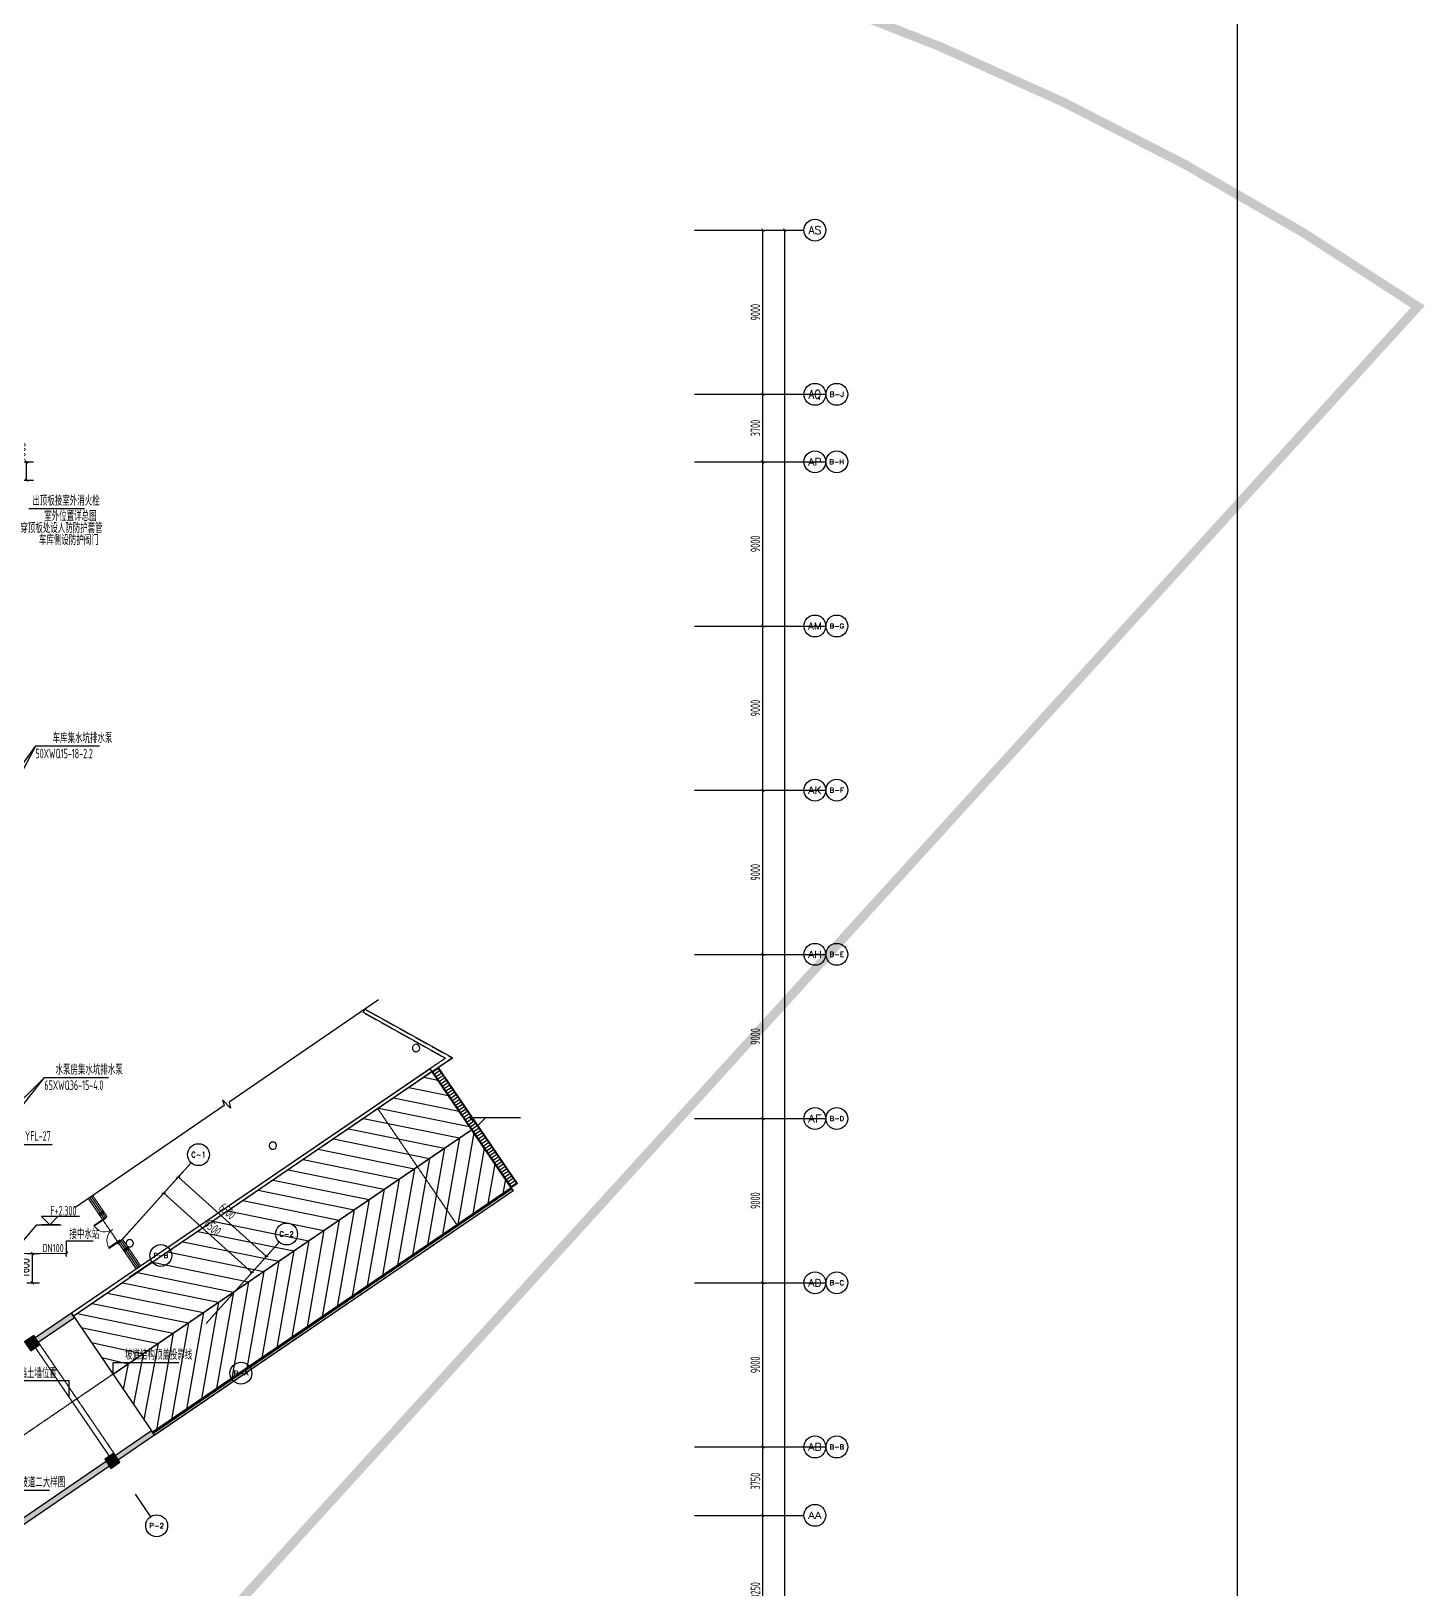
# Model space of a CAD drawing. Extents: x -2120532 to 1934524, y -1331911 to 424203.
# Drawn here: x 108697 to 185115, y -242289 to -156903 of the extents above; entities that cross this region are included whole.
import ezdxf
from ezdxf.enums import TextEntityAlignment as Align

# ---------------------------------------------------------------- set-up
doc = ezdxf.new("R2010")
doc.units = 0
doc.header["$LTSCALE"] = 10
doc.linetypes.add('ACAD_ISO05W100', pattern=[34, 24, -3, 0.5, -3, 0.5, -3])
doc.linetypes.add('DASH', pattern=[0.35, 0.25, -0.1])
for name, color, linetype in [('03小品', 2, 'Continuous'), ('A-COLUMN', 8, 'Continuous'), ('A-CURTWALL', 4, 'Continuous'), ('A-PUB_TITLE', 4, 'Continuous'), ('A-REDLINE', 1, 'ACAD_ISO05W100'), ('A-SPACE_SHAR', 4, 'Continuous'), ('A-STAIR', 3, 'Continuous'), ('A-WALL', 2, 'Continuous'), ('A-WINDOW', 8, 'Continuous'), ('A-可见线', 7, 'Continuous'), ('AXIS', 3, 'Continuous'), ('AXIS_TEXT', 7, 'Continuous'), ('DIM_ELEV', 3, 'Continuous'), ('DIM_LEAD', 3, 'Continuous'), ('DIM_SYMB', 3, 'Continuous'), ('GPS文字_污水', 7, 'Continuous'), ('PROMPT', 1, 'Continuous'), ('PUB_HATCH', 8, 'Continuous'), ('W-DIM_中水', 3, 'Continuous'), ('W-DIM_压力废', 3, 'Continuous'), ('W-DIM_消防', 3, 'Continuous'), ('W-EQUIP_中水', 7, 'Continuous'), ('W-PIPE-中水', 122, 'Continuous'), ('W-TEXT_中水', 7, 'Continuous'), ('W-TWT_DIM', 3, 'Continuous'), ('W-TWT_LEAD', 3, 'Continuous'), ('W-TWT_TEXT', 7, 'Continuous'), ('雨棚投影', 147, 'Continuous')]:
    doc.layers.add(name, color=color, linetype=linetype)
doc.styles.add('8B2_02', font='tssdeng.shx', dxfattribs={"width": 0.6, "bigfont": 'TSSDCHN.shx'})
doc.styles.add('_TCH_AXIS', font='COMPLEX', dxfattribs={"bigfont": 'GBCBIG'})
doc.styles.add('_TCH_DIM_T3', font='SIMPLEX', dxfattribs={"width": 0.705882, "bigfont": 'GBCBIG'})
doc.styles.add('_TWT_PIPEDN', font='TSSDENG', dxfattribs={"width": 0.8, "height": 3.5, "bigfont": 'TSSDCHN'})
doc.styles.add('COMPLEX', font='COMPLEX.shx', dxfattribs={"width": 0.65})
doc.styles.get("Standard").update_dxf_attribs({"font": 'TSSDENG.shx', "width": 0.7, "bigfont": 'TSSDCHN.shx'})
doc.styles.add('STANDARD_T3', font='TSSDENG.shx', dxfattribs={"width": 0.56, "bigfont": 'TSSDCHN.shx'})
doc.dimstyles.new('_TCH_ARCH&&150', dxfattribs={"dimtxt": 525, "dimasz": 150, "dimexe": 375, "dimexo": 450, "dimgap": 150, "dimtad": 1, "dimdec": 0, "dimzin": 0, "dimdsep": 46, "dimtxsty": 'STANDARD_T3', "dimblk": 'ARCHTICK', "dimcen": 0.09, "dimclrt": 7, "dimazin": 2, "dimtfac": 1, "dimtdec": 0, "dimtix": 1, "dimtmove": 2, "dimatfit": 3, "dimfxl": 0, "dimtolj": 1, "dimtzin": 0, "dimarcsym": 0})
doc.dimstyles.new('_TWT_ARCH&&150', dxfattribs={"dimtxt": 446.25, "dimasz": 150, "dimexe": 375, "dimexo": 450, "dimgap": 189.375, "dimtad": 1, "dimdec": 0, "dimzin": 0, "dimdsep": 46, "dimtxsty": '_TCH_DIM_T3', "dimblk": 'ARCHTICK', "dimcen": 0.09, "dimclrt": 7, "dimazin": 2, "dimtfac": 1, "dimtdec": 0, "dimtix": 1, "dimtmove": 2, "dimatfit": 3, "dimfxl": 0, "dimtolj": 1, "dimtzin": 0, "dimarcsym": 0})

# ---------------------------------------------------------------- blocks, each defined once
blk = doc.blocks.new('$DorLib2D$00000002')
for p, q in [((-0.5, 0), (-0.5, 0.4875)), ((-0.475, 0.4875), (-0.5, 0.4875)), ((-0.475, 0), (-0.475, 0.4875)), ((0.475, 0), (0.475, 0.4875)), ((0.475, 0.4875), (0.5, 0.4875)), ((0.5, 0), (0.5, 0.4875)), ((-0.5, 0), (-0.475, 0)), ((0.5, 0), (0.475, 0))]:
    blk.add_line(p, q)
at = {"lineweight": 13}
for centre, start, end in [((-0.4875, 0), 0, 88.53072), ((0.4875, 0), 91.46928, 180)]:
    blk.add_arc(centre, 0.4875, start, end, dxfattribs=at)
blk = doc.blocks.new('A$C1CB84935')
at = {"layer": 'A-STAIR', "linetype": 'DASH'}
for points in [[(-19757, -13272), (-90, 132)], [(-19740, -13297), (-73, 107)]]:
    blk.add_lwpolyline(points, dxfattribs=at)
blk = doc.blocks.new('_FZH')
blk.add_lwpolyline([(-0.5, -0.5), (0.5, -0.5), (0.5, 0.5), (-0.5, 0.5)], close=True)
at = {"layer": 'PUB_HATCH'}
blk.add_solid([(-0.5, -0.5), (0.5, -0.5), (-0.5, 0.5), (0.5, 0.5)], dxfattribs=at)
blk = doc.blocks.new('_ArchTick')
at = {"color": 0, "linetype": 'ByBlock', "const_width": 0.4}
blk.add_lwpolyline([(-0.5, -0.5), (0.5, 0.5)], dxfattribs=at)
blk = doc.blocks.new('*D109')
at = {"layer": 'AXIS', "color": 0, "lineweight": -2, "transparency": 16777216}
for p, q in [((113758, -223059), (116217, -220328)), ((115966, -220606), (120797, -224956)), ((118588, -227408), (121047, -224677))]:
    blk.add_line(p, q, dxfattribs=at)
at = {"layer": 'Defpoints', "color": 0, "transparency": 16777216}
for p in [(113457, -223393), (120797, -224956), (118287, -227743)]:
    blk.add_point(p, dxfattribs=at)
at = {"layer": 'AXIS', "color": 0, "lineweight": -2, "transparency": 16777216, "xscale": 150, "yscale": 150, "zscale": 150}
for p, rotation in [((115966, -220606), 137.9999999999986), ((120797, -224956), 317.9999999999986)]:
    blk.add_blockref('_ArchTick', p, dxfattribs=dict(at, rotation=rotation))
at = {"layer": 'AXIS', "color": 7, "transparency": 16777216, "insert": (118657, -222475), "char_height": 525, "attachment_point": 5, "rotation": 318, "style": 'STANDARD_T3'}
blk.add_mtext('\\A1;6500', dxfattribs=at)
blk = doc.blocks.new('*D110')
at = {"layer": 'AXIS', "color": 0, "lineweight": -2, "transparency": 16777216}
for p, q in [((113758, -223059), (117020, -219436)), ((116769, -219715), (121600, -224064)), ((118588, -227408), (121850, -223785))]:
    blk.add_line(p, q, dxfattribs=at)
at = {"layer": 'Defpoints', "color": 0, "transparency": 16777216}
for p in [(113457, -223393), (121600, -224064), (118287, -227743)]:
    blk.add_point(p, dxfattribs=at)
at = {"layer": 'AXIS', "color": 0, "lineweight": -2, "transparency": 16777216, "xscale": 150, "yscale": 150, "zscale": 150}
for p, rotation in [((116769, -219715), 137.9999999999986), ((121600, -224064), 317.9999999999986)]:
    blk.add_blockref('_ArchTick', p, dxfattribs=dict(at, rotation=rotation))
at = {"layer": 'AXIS', "color": 7, "transparency": 16777216, "insert": (119460, -221583), "char_height": 525, "attachment_point": 5, "rotation": 318, "style": 'STANDARD_T3'}
blk.add_mtext('\\A1;6500', dxfattribs=at)
blk = doc.blocks.new('*D127')
at = {"layer": 'AXIS', "color": 0, "lineweight": -2, "transparency": 16777216}
for p, q in [((145520, -167810), (150395, -167810)), ((150020, -319260), (150020, -167810)), ((145520, -319260), (150395, -319260))]:
    blk.add_line(p, q, dxfattribs=at)
at = {"layer": 'Defpoints', "color": 0, "transparency": 16777216}
for p in [(145070, -167810), (150020, -167810), (145070, -319260)]:
    blk.add_point(p, dxfattribs=at)
at = {"layer": 'AXIS', "color": 0, "lineweight": -2, "transparency": 16777216, "xscale": 150, "yscale": 150, "zscale": 150}
for p, rotation in [((150020, -167810), 90), ((150020, -319260), 270)]:
    blk.add_blockref('_ArchTick', p, dxfattribs=dict(at, rotation=rotation))
at = {"layer": 'AXIS', "color": 7, "transparency": 16777216, "insert": (149608, -243535), "char_height": 525, "attachment_point": 5, "rotation": 90, "style": 'STANDARD_T3'}
blk.add_mtext('\\A1;151450', dxfattribs=at)
blk = doc.blocks.new('*D138')
at = {"layer": 'AXIS', "color": 0, "lineweight": -2, "transparency": 16777216}
for p, q in [((145520, -238260), (149195, -238260)), ((148820, -246510), (148820, -238260)), ((145520, -246510), (149195, -246510))]:
    blk.add_line(p, q, dxfattribs=at)
at = {"layer": 'Defpoints', "color": 0, "transparency": 16777216}
for p in [(145070, -238260), (148820, -238260), (145070, -246510)]:
    blk.add_point(p, dxfattribs=at)
at = {"layer": 'AXIS', "color": 0, "lineweight": -2, "transparency": 16777216, "xscale": 150, "yscale": 150, "zscale": 150}
for p, rotation in [((148820, -238260), 90), ((148820, -246510), 270)]:
    blk.add_blockref('_ArchTick', p, dxfattribs=dict(at, rotation=rotation))
at = {"layer": 'AXIS', "color": 7, "transparency": 16777216, "insert": (148408, -242385), "char_height": 525, "attachment_point": 5, "rotation": 90, "style": 'STANDARD_T3'}
blk.add_mtext('\\A1;8250', dxfattribs=at)
blk = doc.blocks.new('*D139')
at = {"layer": 'AXIS', "color": 0, "lineweight": -2, "transparency": 16777216}
for p, q in [((145520, -234510), (149195, -234510)), ((148820, -238260), (148820, -234510)), ((145520, -238260), (149195, -238260))]:
    blk.add_line(p, q, dxfattribs=at)
at = {"layer": 'Defpoints', "color": 0, "transparency": 16777216}
for p in [(145070, -234510), (148820, -234510), (145070, -238260)]:
    blk.add_point(p, dxfattribs=at)
at = {"layer": 'AXIS', "color": 0, "lineweight": -2, "transparency": 16777216, "xscale": 150, "yscale": 150, "zscale": 150}
for p, rotation in [((148820, -234510), 90), ((148820, -238260), 270)]:
    blk.add_blockref('_ArchTick', p, dxfattribs=dict(at, rotation=rotation))
at = {"layer": 'AXIS', "color": 7, "transparency": 16777216, "insert": (148408, -236385), "char_height": 525, "attachment_point": 5, "rotation": 90, "style": 'STANDARD_T3'}
blk.add_mtext('\\A1;3750', dxfattribs=at)
blk = doc.blocks.new('*D140')
at = {"layer": 'AXIS', "color": 0, "lineweight": -2, "transparency": 16777216}
for p, q in [((145520, -225510), (149195, -225510)), ((148820, -234510), (148820, -225510)), ((145520, -234510), (149195, -234510))]:
    blk.add_line(p, q, dxfattribs=at)
at = {"layer": 'Defpoints', "color": 0, "transparency": 16777216}
for p in [(145070, -225510), (148820, -225510), (145070, -234510)]:
    blk.add_point(p, dxfattribs=at)
at = {"layer": 'AXIS', "color": 0, "lineweight": -2, "transparency": 16777216, "xscale": 150, "yscale": 150, "zscale": 150}
for p, rotation in [((148820, -225510), 90), ((148820, -234510), 270)]:
    blk.add_blockref('_ArchTick', p, dxfattribs=dict(at, rotation=rotation))
at = {"layer": 'AXIS', "color": 7, "transparency": 16777216, "insert": (148408, -230010), "char_height": 525, "attachment_point": 5, "rotation": 90, "style": 'STANDARD_T3'}
blk.add_mtext('\\A1;9000', dxfattribs=at)
blk = doc.blocks.new('*D141')
at = {"layer": 'AXIS', "color": 0, "lineweight": -2, "transparency": 16777216}
for p, q in [((145520, -216510), (149195, -216510)), ((148820, -225510), (148820, -216510)), ((145520, -225510), (149195, -225510))]:
    blk.add_line(p, q, dxfattribs=at)
at = {"layer": 'Defpoints', "color": 0, "transparency": 16777216}
for p in [(145070, -216510), (148820, -216510), (145070, -225510)]:
    blk.add_point(p, dxfattribs=at)
at = {"layer": 'AXIS', "color": 0, "lineweight": -2, "transparency": 16777216, "xscale": 150, "yscale": 150, "zscale": 150}
for p, rotation in [((148820, -216510), 90), ((148820, -225510), 270)]:
    blk.add_blockref('_ArchTick', p, dxfattribs=dict(at, rotation=rotation))
at = {"layer": 'AXIS', "color": 7, "transparency": 16777216, "insert": (148408, -221010), "char_height": 525, "attachment_point": 5, "rotation": 90, "style": 'STANDARD_T3'}
blk.add_mtext('\\A1;9000', dxfattribs=at)
blk = doc.blocks.new('*D142')
at = {"layer": 'AXIS', "color": 0, "lineweight": -2, "transparency": 16777216}
for p, q in [((145520, -207510), (149195, -207510)), ((148820, -216510), (148820, -207510)), ((145520, -216510), (149195, -216510))]:
    blk.add_line(p, q, dxfattribs=at)
at = {"layer": 'Defpoints', "color": 0, "transparency": 16777216}
for p in [(145070, -207510), (148820, -207510), (145070, -216510)]:
    blk.add_point(p, dxfattribs=at)
at = {"layer": 'AXIS', "color": 0, "lineweight": -2, "transparency": 16777216, "xscale": 150, "yscale": 150, "zscale": 150}
for p, rotation in [((148820, -207510), 90), ((148820, -216510), 270)]:
    blk.add_blockref('_ArchTick', p, dxfattribs=dict(at, rotation=rotation))
at = {"layer": 'AXIS', "color": 7, "transparency": 16777216, "insert": (148408, -212010), "char_height": 525, "attachment_point": 5, "rotation": 90, "style": 'STANDARD_T3'}
blk.add_mtext('\\A1;9000', dxfattribs=at)
blk = doc.blocks.new('*D143')
at = {"layer": 'AXIS', "color": 0, "lineweight": -2, "transparency": 16777216}
for p, q in [((145520, -198510), (149195, -198510)), ((148820, -207510), (148820, -198510)), ((145520, -207510), (149195, -207510))]:
    blk.add_line(p, q, dxfattribs=at)
at = {"layer": 'Defpoints', "color": 0, "transparency": 16777216}
for p in [(145070, -198510), (148820, -198510), (145070, -207510)]:
    blk.add_point(p, dxfattribs=at)
at = {"layer": 'AXIS', "color": 0, "lineweight": -2, "transparency": 16777216, "xscale": 150, "yscale": 150, "zscale": 150}
for p, rotation in [((148820, -198510), 90), ((148820, -207510), 270)]:
    blk.add_blockref('_ArchTick', p, dxfattribs=dict(at, rotation=rotation))
at = {"layer": 'AXIS', "color": 7, "transparency": 16777216, "insert": (148408, -203010), "char_height": 525, "attachment_point": 5, "rotation": 90, "style": 'STANDARD_T3'}
blk.add_mtext('\\A1;9000', dxfattribs=at)
blk = doc.blocks.new('*D144')
at = {"layer": 'AXIS', "color": 0, "lineweight": -2, "transparency": 16777216}
for p, q in [((145520, -189510), (149195, -189510)), ((148820, -198510), (148820, -189510)), ((145520, -198510), (149195, -198510))]:
    blk.add_line(p, q, dxfattribs=at)
at = {"layer": 'Defpoints', "color": 0, "transparency": 16777216}
for p in [(145070, -189510), (148820, -189510), (145070, -198510)]:
    blk.add_point(p, dxfattribs=at)
at = {"layer": 'AXIS', "color": 0, "lineweight": -2, "transparency": 16777216, "xscale": 150, "yscale": 150, "zscale": 150}
for p, rotation in [((148820, -189510), 90), ((148820, -198510), 270)]:
    blk.add_blockref('_ArchTick', p, dxfattribs=dict(at, rotation=rotation))
at = {"layer": 'AXIS', "color": 7, "transparency": 16777216, "insert": (148408, -194010), "char_height": 525, "attachment_point": 5, "rotation": 90, "style": 'STANDARD_T3'}
blk.add_mtext('\\A1;9000', dxfattribs=at)
blk = doc.blocks.new('*D145')
at = {"layer": 'AXIS', "color": 0, "lineweight": -2, "transparency": 16777216}
for p, q in [((145520, -180510), (149195, -180510)), ((148820, -189510), (148820, -180510)), ((145520, -189510), (149195, -189510))]:
    blk.add_line(p, q, dxfattribs=at)
at = {"layer": 'Defpoints', "color": 0, "transparency": 16777216}
for p in [(145070, -180510), (148820, -180510), (145070, -189510)]:
    blk.add_point(p, dxfattribs=at)
at = {"layer": 'AXIS', "color": 0, "lineweight": -2, "transparency": 16777216, "xscale": 150, "yscale": 150, "zscale": 150}
for p, rotation in [((148820, -180510), 90), ((148820, -189510), 270)]:
    blk.add_blockref('_ArchTick', p, dxfattribs=dict(at, rotation=rotation))
at = {"layer": 'AXIS', "color": 7, "transparency": 16777216, "insert": (148408, -185010), "char_height": 525, "attachment_point": 5, "rotation": 90, "style": 'STANDARD_T3'}
blk.add_mtext('\\A1;9000', dxfattribs=at)
blk = doc.blocks.new('*D146')
at = {"layer": 'AXIS', "color": 0, "lineweight": -2, "transparency": 16777216}
for p, q in [((145520, -176810), (149195, -176810)), ((148820, -180510), (148820, -176810)), ((145520, -180510), (149195, -180510))]:
    blk.add_line(p, q, dxfattribs=at)
at = {"layer": 'Defpoints', "color": 0, "transparency": 16777216}
for p in [(145070, -176810), (148820, -176810), (145070, -180510)]:
    blk.add_point(p, dxfattribs=at)
at = {"layer": 'AXIS', "color": 0, "lineweight": -2, "transparency": 16777216, "xscale": 150, "yscale": 150, "zscale": 150}
for p, rotation in [((148820, -176810), 90), ((148820, -180510), 270)]:
    blk.add_blockref('_ArchTick', p, dxfattribs=dict(at, rotation=rotation))
at = {"layer": 'AXIS', "color": 7, "transparency": 16777216, "insert": (148408, -178660), "char_height": 525, "attachment_point": 5, "rotation": 90, "style": 'STANDARD_T3'}
blk.add_mtext('\\A1;3700', dxfattribs=at)
blk = doc.blocks.new('*D147')
at = {"layer": 'AXIS', "color": 0, "lineweight": -2, "transparency": 16777216}
for p, q in [((145520, -167810), (149195, -167810)), ((148820, -176810), (148820, -167810)), ((145520, -176810), (149195, -176810))]:
    blk.add_line(p, q, dxfattribs=at)
at = {"layer": 'Defpoints', "color": 0, "transparency": 16777216}
for p in [(145070, -167810), (148820, -167810), (145070, -176810)]:
    blk.add_point(p, dxfattribs=at)
at = {"layer": 'AXIS', "color": 0, "lineweight": -2, "transparency": 16777216, "xscale": 150, "yscale": 150, "zscale": 150}
for p, rotation in [((148820, -167810), 90), ((148820, -176810), 270)]:
    blk.add_blockref('_ArchTick', p, dxfattribs=dict(at, rotation=rotation))
at = {"layer": 'AXIS', "color": 7, "transparency": 16777216, "insert": (148408, -172310), "char_height": 525, "attachment_point": 5, "rotation": 90, "style": 'STANDARD_T3'}
blk.add_mtext('\\A1;9000', dxfattribs=at)
blk = doc.blocks.new('_AXISO')
blk.add_circle((0, 0), 0.5)
at = {"layer": 'AXIS_TEXT', "style": 'COMPLEX', "width": 1.041667}
blk.add_attdef('A', text='', height=0.56, dxfattribs=at).set_placement((-0.25, -0.28), (0.25, -0.28), align=Align.FIT)
blk = doc.blocks.new('*D238')
at = {"layer": 'Defpoints', "color": 0, "transparency": 16777216}
for p in [(106542, -180510), (108445, -180510), (106542, -181511)]:
    blk.add_point(p, dxfattribs=at)
at = {"layer": 'W-TWT_DIM', "color": 0, "lineweight": -2, "transparency": 16777216}
for p, q in [((106992, -180510), (108820, -180510)), ((108445, -181511), (108445, -180510)), ((106992, -181511), (108820, -181511))]:
    blk.add_line(p, q, dxfattribs=at)
at = {"layer": 'W-TWT_DIM', "color": 0, "lineweight": -2, "transparency": 16777216, "xscale": 150, "yscale": 150, "zscale": 150}
for p, rotation in [((108445, -180510), 90), ((108445, -181511), 270)]:
    blk.add_blockref('_ArchTick', p, dxfattribs=dict(at, rotation=rotation))
at = {"layer": 'W-TWT_DIM', "color": 7, "transparency": 16777216, "insert": (108147, -179976), "char_height": 446.2, "attachment_point": 5, "rotation": 90, "style": '_TCH_DIM_T3'}
blk.add_mtext('\\A1;1000', dxfattribs=at)
blk = doc.blocks.new('*D330')
at = {"layer": 'Defpoints', "color": 0, "transparency": 16777216}
for p in [(108018, -223910), (108772, -223910), (108018, -225510)]:
    blk.add_point(p, dxfattribs=at)
at = {"layer": 'W-TWT_DIM', "color": 0, "lineweight": -2, "transparency": 16777216}
for p, q in [((108468, -223910), (109147, -223910)), ((108772, -225510), (108772, -223910)), ((108468, -225510), (109147, -225510))]:
    blk.add_line(p, q, dxfattribs=at)
at = {"layer": 'W-TWT_DIM', "color": 0, "lineweight": -2, "transparency": 16777216, "xscale": 150, "yscale": 150, "zscale": 150}
for p, rotation in [((108772, -223910), 90), ((108772, -225510), 270)]:
    blk.add_blockref('_ArchTick', p, dxfattribs=dict(at, rotation=rotation))
at = {"layer": 'W-TWT_DIM', "color": 7, "transparency": 16777216, "insert": (108359, -224710), "char_height": 446.2, "attachment_point": 5, "rotation": 90, "style": '_TCH_DIM_T3'}
blk.add_mtext('\\A1;1600', dxfattribs=at)
blk = doc.blocks.new('$TwtSys$00000132')
at = {"elevation": 0}
blk.add_lwpolyline([(7, -101, -0.575183), (0, 0, 0.604745), (-11, 101, 16.924828)], format="xyb", dxfattribs=at)

msp = doc.modelspace()

# ---------------------------------------------------------------- hatches: boundary and pattern name
at = {"layer": '03小品', "linetype": 'DASH'}
h = msp.add_hatch(dxfattribs=at)
h.set_pattern_fill('ANSI31', color=8, scale=100, angle=709.277601, style=0)
h.set_pattern_definition([(34.277601, (2506638.7, -2337773.72), (-89.408485, 131.178067), [])])
h.paths.add_polyline_path([(131085.4, -213872.3), (130804.5, -214063.8), (135028, -220260.4), (135308.9, -220068.9)])
at = {"layer": '03小品'}
h = msp.add_hatch(dxfattribs=at)
h.set_pattern_fill('ANSI31', color=8, scale=100, angle=709.277713, style=0)
h.set_pattern_definition([(34.2777135, (2506642.87, -2337769.09), (-89.408742, 131.177892), [])])
h.paths.add_polyline_path([(131085.4, -213872.3), (130804.5, -214063.8), (135028, -220260.4), (135308.9, -220068.9)])
at = {"layer": 'PUB_HATCH'}
for points in [[(108921.3, -228530.2), (109090.3, -228778.1), (111073.1, -227426.7), (110904.1, -227178.8)], [(113314.2, -234975.4), (113483.2, -235223.3), (115466, -233871.9), (115297, -233624)], [(106290.5, -239762.6), (106459.5, -240010.5), (112987.4, -235561.2), (112818.4, -235313.3)]]:
    msp.add_hatch(color=8, dxfattribs=at).paths.add_polyline_path(points)

# ---------------------------------------------------------------- linework, layer by layer
at = {"color": 8}
for points in [[(126896.2, -210681.6), (131412, -213201)], [(131014, -213714.2), (131792, -213184), (126993.7, -210507)]]:
    msp.add_lwpolyline(points, dxfattribs=at)
at = {"color": 8, "linetype": 'DASH'}
msp.add_lwpolyline([(115353.4, -233706.6), (135020.1, -220302.1), (135132.7, -220467.3), (115466, -233871.9)], close=True, dxfattribs=at)
for points, const_width in [([(115297.1, -233624), (111016.8, -227344)], 50), ([(111073.1, -227426.7), (115297, -233624)], 20)]:
    msp.add_lwpolyline(points, dxfattribs=dict(at, const_width=const_width))
for points in [[(108926.9, -229071), (112981.9, -235020.4)], [(109174.8, -228902), (113229.8, -234851.5)]]:
    msp.add_lwpolyline(points, dxfattribs=at)
at = {"layer": '03小品', "color": 8, "linetype": 'DASH'}
msp.add_lwpolyline([(134348.7, -219317), (130683.5, -213939.5), (131014, -213714.2), (135350.6, -220076.8), (135020.1, -220302.1), (134348.7, -219317)], dxfattribs=at)
at = {"layer": '03小品', "color": 8}
msp.add_lwpolyline([(134348.7, -219317.1), (130683.5, -213939.5), (131014, -213714.2), (135350.6, -220076.8), (135020.1, -220302.1), (134348.7, -219317.1)], dxfattribs=at)
at = {"layer": '03小品', "color": 8, "linetype": 'DASH'}
msp.add_lwpolyline([(134373.5, -219300.2), (130725.1, -213947.4), (131006.1, -213755.9), (135308.9, -220068.9), (135028, -220260.4)], close=True, dxfattribs=at)
at = {"layer": '03小品', "color": 8}
msp.add_lwpolyline([(134373.5, -219300.2), (130725.1, -213947.4), (131006.1, -213755.9), (135308.9, -220068.9), (135028, -220260.4)], close=True, dxfattribs=at)
at = {"layer": 'A-COLUMN', "color": 8, "linetype": 'DASH'}
for centre, start, end in [((129802.1, -212646.4), 359.999912, 179.999912), ((129802.1, -212646.4), 179.999912, 359.999912), ((121952.1, -217996.8), 359.999912, 179.999912), ((121952.1, -217996.8), 179.999912, 359.999912), ((114102, -223347.2), 359.999912, 179.999912), ((114102, -223347.2), 179.999912, 359.999912)]:
    msp.add_arc(centre, 200, start, end, dxfattribs=at)
at = {"layer": 'A-CURTWALL', "color": 8, "linetype": 'DASH'}
for p, q in [((112075.5, -220729.1), (111827.6, -220898)), ((111827.6, -220898), (112618.8, -222058.8)), ((111910.2, -220841.7), (112701.4, -222002.5)), ((111992.9, -220785.4), (112784.1, -221946.2)), ((112866.7, -221889.9), (112075.5, -220729.1)), ((112618.8, -222058.8), (112866.7, -221889.9)), ((113711.5, -223129.3), (113463.6, -223298.3)), ((113463.6, -223298.3), (114457.7, -224756.8)), ((113546.2, -223242), (114540.3, -224700.4)), ((113628.9, -223185.7), (114622.8, -224644)), ((114705.5, -224587.8), (113711.5, -223129.3))]:
    msp.add_line(p, q, dxfattribs=at)
at = {"layer": 'A-PUB_TITLE'}
msp.add_lwpolyline([(174828.1, -61755.5), (174828.1, -481755.5), (-122171.9, -481755.5), (-122171.9, -61755.5)], close=True, dxfattribs=at)
at = {"layer": 'A-REDLINE', "color": 8, "const_width": 500, "flags": 128}
msp.add_lwpolyline([(-107392.3, -142842.2), (-93296.7, -144216.6), (-79168.4, -145199), (-65018.3, -145788.8), (-50857.3, -145985.4), (24722.1, -145985.4), (100301.4, -145985.4), (107771.4, -146171.5), (115222.9, -146729.4), (122637.3, -147657.7), (129996.3, -148954), (137281.7, -150615.3), (144475.2, -152637.3), (151559.1, -155015), (158515.9, -157742.6), (165328.1, -160813.2), (171979, -164219.2), (178452, -167952.3), (184731.1, -172003), (113147, -250657.3), (41562.9, -329311.5), (-30021.2, -407965.7), (-107392.3, -385638.9), (-107392.3, -264240.5)], close=True, dxfattribs=at)
at = {"layer": 'A-SPACE_SHAR', "color": 8}
for p, q in [((130571.2, -213776.5, 0), (110904.4, -227180.4)), ((130680.9, -213937.3, 0), (111015.8, -227343.8, 0)), ((135130.9, -220464.7), (130571.2, -213776.5, 0)), ((113185.5, -230526.4, 0), (132850.5, -217119.8, 0)), ((135019.5, -220301.3, 0), (115354.4, -233707.8, 0)), ((135130.9, -220464.7, 0), (115465.9, -233871.2, 0)), ((110904.4, -227180.4), (115465.9, -233871.2))]:
    msp.add_line(p, q, dxfattribs=at)
at = {"layer": 'A-SPACE_SHAR', "color": 8, "elevation": 0}
for points in [[(130223.9, -214247.2), (130999.6, -214404.8)], [(129397.5, -214810.9), (131578.5, -215254)], [(127744.8, -215938.4), (132736.5, -216952.5)], [(128571.2, -215374.7), (132157.5, -216103.2)], [(126919.8, -216502.4), (132188, -217572.7), (131258.5, -222866.4)], [(125268.6, -217627.9), (130536.8, -218698.1), (129607.2, -223991.9)], [(126093.9, -217064), (131362.1, -218134.2), (130432.5, -223427.9)], [(132964.2, -217286.5), (132083.5, -222302.4)], [(124442.4, -218191), (129710.5, -219261.3), (128781, -224555)], [(133542.6, -218134.9), (132909.8, -221738.7)], [(122789.9, -219317.3), (128058.1, -220387.5), (127128.5, -225681.3)], [(123616.1, -218754.2), (128884.3, -219824.4), (127954.7, -225118.2)], [(134121, -218983.3), (133736.1, -221174.9)], [(121963.7, -219880.5), (127231.8, -220950.7), (126302.3, -226244.4)], [(134699.3, -219831.7), (134562.5, -220611.2)], [(120311.2, -221006.7), (125579.4, -222076.9), (124649.8, -227370.7)], [(121137.4, -220443.6), (126405.6, -221513.8), (125476.1, -226807.6)], [(119485, -221570), (124753.1, -222640.2), (123823.6, -227934)], [(117832.4, -222696.6), (123100.6, -223766.8), (122171.1, -229060.6)], [(118658.7, -222133.3), (123926.9, -223203.5), (122997.3, -228497.3)], [(117006.2, -223259.9), (122274.4, -224330.1), (121344.8, -229623.9)], [(115353.7, -224386.5), (120621.8, -225456.7), (119692.3, -230750.5)], [(116179.9, -223823.2), (121448.1, -224893.4), (120518.5, -230187.2)], [(114527.4, -224949.8), (119795.6, -226020), (118866, -231313.8)], [(112874.9, -226076.4), (118143.1, -227146.6), (117213.5, -232440.4)], [(113701.2, -225513.1), (118969.3, -226583.3), (118039.8, -231877.1)], [(112048.7, -226639.7), (117316.8, -227709.9), (116387.3, -233003.7)], [(111222.4, -227203), (116490.6, -228273.2), (115561, -233567)], [(111438.3, -227963.5), (115664.3, -228836.5), (114874.4, -233003.7)], [(112001.6, -228789.7), (114838, -229399.8), (114311.1, -232177.4)], [(112564.9, -229616), (114011.8, -229963.1), (113747.8, -231351.2)]]:
    msp.add_lwpolyline(points, dxfattribs=at)
at = {"layer": 'A-STAIR', "color": 8, "linetype": 'DASH'}
for points in [[(115375.9, -233739.6), (135042.6, -220335.1)], [(115392.8, -233764.4), (135059.5, -220359.9)]]:
    msp.add_lwpolyline(points, dxfattribs=at)
at = {"layer": 'A-WALL', "color": 8, "linetype": 'DASH'}
for p, q in [((126993.7, -210507), (126896.2, -210681.7)), ((126896.2, -210681.7), (131412, -213201)), ((126993.7, -210507), (131792, -213184)), ((131412, -213201), (114540.3, -224700.4)), ((131792, -213184), (114652.9, -224865.7)), ((114540.2, -224700.5), (110906.7, -227182.8)), ((114653, -224865.6), (111019.5, -227347.9)), ((111019.5, -227347.9), (110906.7, -227182.8))]:
    msp.add_line(p, q, dxfattribs=at)
at = {"layer": 'A-WALL', "color": 8}
for p, q in [((110904.1, -227178.8), (108921.3, -228530.2)), ((111073.1, -227426.7), (109090.3, -228778.1)), ((111073.1, -227426.7), (110904.1, -227178.8)), ((115297, -233624), (113314.2, -234975.4)), ((115466, -233871.9), (113483.2, -235223.3)), ((115466, -233871.9), (115297, -233624)), ((112818.4, -235313.3), (106290.5, -239762.6)), ((112987.4, -235561.2), (106459.5, -240010.5))]:
    msp.add_line(p, q, dxfattribs=at)
at = {"layer": 'A-WINDOW', "color": 8, "linetype": 'DASH'}
msp.add_line((112618.8, -222058.8), (113463.6, -223298.3), dxfattribs=at)
at = {"layer": 'A-可见线', "color": 8, "linetype": 'DASH'}
for points in [[(112649.9, -221571.7), (112402, -221740.7), (112458.3, -221823.3), (112706.2, -221654.4)], [(112649.9, -221571.7), (112402, -221740.7), (112458.3, -221823.3), (112706.2, -221654.4)], [(112644.6, -221599.5), (112429.7, -221746), (112463.5, -221795.5), (112678.4, -221649.1)], [(112644.6, -221599.5), (112429.7, -221746), (112463.5, -221795.5), (112678.4, -221649.1)], [(114001.5, -223554.9), (113753.6, -223723.9), (113810, -223806.5), (114057.9, -223637.5)], [(114001.5, -223554.9), (113753.6, -223723.9), (113810, -223806.5), (114057.9, -223637.5)], [(113996.3, -223582.7), (113781.4, -223729.1), (113815.2, -223778.7), (114030.1, -223632.3)], [(113996.3, -223582.7), (113781.4, -223729.1), (113815.2, -223778.7), (114030.1, -223632.3)]]:
    msp.add_lwpolyline(points, close=True, dxfattribs=at)
at = {"layer": 'AXIS', "color": 8}
for p, q in [((145070.3, -167810.4), (151070.3, -167810.4)), ((145070.3, -176810.4), (152270.3, -176810.4)), ((145070.3, -176810.4), (151070.3, -176810.4)), ((145070.3, -180510.4), (152270.3, -180510.4)), ((145070.3, -180510.4), (151070.3, -180510.4)), ((145070.3, -189510.4), (152270.3, -189510.4)), ((145070.3, -189510.4), (151070.3, -189510.4)), ((145070.3, -198510.4), (152270.3, -198510.4)), ((145070.3, -198510.4), (151070.3, -198510.4)), ((145070.3, -207510.4), (152270.3, -207510.4)), ((145070.3, -207510.4), (151070.3, -207510.4)), ((145070.3, -216510.4), (152270.3, -216510.4)), ((145070.3, -216510.4), (151070.3, -216510.4)), ((113456.9, -223393.3), (117471.7, -218934.4)), ((118287.3, -227742.6), (122302.1, -223283.8)), ((114071.4, -225201.6), (115310.9, -224356.8)), ((145070.3, -225510.4), (152270.3, -225510.4)), ((145070.3, -225510.4), (151070.3, -225510.4)), ((118464.3, -231646.8), (119703.8, -230802)), ((145070.3, -234510.4), (152270.3, -234510.4)), ((145070.3, -234510.4), (151070.3, -234510.4)), ((114395.7, -237094.8), (115240.5, -238334.2)), ((145070.3, -238260.4), (151070.3, -238260.4))]:
    msp.add_line(p, q, dxfattribs=at)
at = {"layer": 'DIM_ELEV', "color": 8}
for p, q in [((133182.3, -216895.5), (132732.3, -216445.5)), ((132732.3, -216445.5), (135531.9, -216445.5)), ((133182.3, -216895.5), (133632.3, -216445.5))]:
    msp.add_line(p, q, dxfattribs=at)
at = {"layer": 'DIM_LEAD', "color": 8}
for p, q in [((113185, -230537.9), (113185, -229885.3)), ((113185, -229885.3), (116793.1, -229885.3)), ((110782.4, -230889.1), (107082.6, -230889.1)), ((110782.4, -231747.4), (110782.4, -230889.1)), ((106350.9, -236875.4), (109696.4, -236875.4))]:
    msp.add_line(p, q, dxfattribs=at)
at = {"layer": 'DIM_SYMB', "color": 8}
msp.add_lwpolyline([(127736.1, -209998.3), (119549.9, -215607.1), (119633.3, -215931.8), (119185.6, -215474.9), (119271.4, -215797.9), (111085.2, -221406.7)], dxfattribs=at)
at = {"layer": 'GPS文字_污水'}
msp.add_line((107773.4, -223796.6), (109014.2, -222336.3, 3000), dxfattribs=at)
at = {"layer": 'PROMPT', "color": 8}
for p, q in [((126926, -210613.3), (126964, -210575.3)), ((126926, -210575.3), (126964, -210613.3))]:
    msp.add_line(p, q, dxfattribs=at)
msp.add_lwpolyline([(126926, -210613.3), (126964, -210613.3), (126964, -210575.3), (126926, -210575.3)], close=True, dxfattribs=at)
at = {"layer": 'W-DIM_中水'}
for p, q in [((110636.9, -223910.4), (110636.9, -223214.7)), ((110636.9, -223214.7), (112103.6, -223214.7))]:
    msp.add_line(p, q, dxfattribs=at)
at = {"layer": 'W-DIM_压力废', "linetype": 'ByBlock'}
msp.add_line((108113.3, -217934.1, -2000), (109857.6, -217934.1, -2000), dxfattribs=at)
at = {"layer": 'W-DIM_消防'}
msp.add_line((108561.5, -183069.8), (111631.1, -183069.8), dxfattribs=at)
at = {"layer": 'W-PIPE-中水', "ltscale": 1.5, "const_width": 52.5}
msp.add_lwpolyline([(110636.9, -223910.4), (107411.4, -223910.4)], dxfattribs=at)
at = {"layer": 'W-TWT_LEAD'}
for p, q in [((107448.6, -198176.1), (108946.6, -196080.9)), ((107481.8, -198868.3), (108946.6, -196080.9)), ((108946.6, -196080.9), (112452.9, -196080.9)), ((107384, -216283.4), (109436.9, -214260.5)), ((107384, -216880.4), (109436.9, -214260.5)), ((109436.9, -214260.5), (112943.2, -214260.5))]:
    msp.add_line(p, q, dxfattribs=at)
at = {"layer": 'W-TWT_TEXT'}
for p, q in [((109717.7, -222336.3, 3000), (109267.7, -221886.3, 3000)), ((111352.5, -221886.3, 3000), (109267.7, -221886.3, 3000)), ((109717.7, -222336.3, 3000), (110167.7, -221886.3, 3000)), ((109014.2, -222336.3, 3000), (110342.7, -222336.3, 3000)), ((110230.5, -222336.3, 3000), (109267.7, -222336.3, 3000))]:
    msp.add_line(p, q, dxfattribs=at)
at = {"layer": '雨棚投影', "color": 8, "linetype": 'DASH', "lineweight": -3, "ltscale": 2}
for p, q in [((130901.4, -213549), (110904.1, -227178.8)), ((131014, -213714.2), (111016.8, -227344)), ((132045.3, -222329.6), (127708.7, -215967.1))]:
    msp.add_line(p, q, dxfattribs=at)
msp.add_lwpolyline([(132851.8, -217120.8), (98523.2, -240518.3, -0.1506886), (95144, -241560.4), (90341.4, -241560.4)], format="xyb", dxfattribs=at)
for points in [[(135132.7, -220467.3), (135020.1, -220302.1), (115353.4, -233706.5)], [(135132.7, -220467.3), (115465.7, -233871.4)]]:
    msp.add_lwpolyline(points, dxfattribs=at)

# ---------------------------------------------------------------- block references
at = {"color": 8}
msp.add_blockref('A$C1CB84935', (135132.7, -220467.3), dxfattribs=at)
at = {"layer": 'A-COLUMN', "color": 8}
for p, xscale, yscale, zscale, rotation in [((108757.9, -228823.1), 600.000000000016, 600.000000000016, 600.000000000016, 124.2776010503111), ((113150.8, -235268.3), 600.0000000000035, 600.0000000000035, 600.0000000000035, 124.2777134664254), ((113150.8, -235268.3), 600.000000000016, 600.000000000016, 600.000000000016, 124.2776010503111)]:
    msp.add_blockref('_FZH', p, dxfattribs=dict(at, xscale=xscale, yscale=yscale, zscale=zscale, rotation=rotation))
at = {"layer": 'A-WINDOW', "color": 8, "linetype": 'DASH', "xscale": 1500, "yscale": -1500, "zscale": 300, "rotation": 304.2776150019944}
msp.add_blockref('$DorLib2D$00000002', (113165.1, -222594.1), dxfattribs=at)
at = {"layer": 'AXIS', "color": 8}
ref = msp.add_blockref('_AXISO', (151670.3, -167810.4), dxfattribs=dict(at, xscale=1200, yscale=1200, zscale=1200))
ref.add_attrib('A', 'AS', dxfattribs={"layer": 'AXIS_TEXT', "height": 432.18, "style": '_TCH_AXIS'}).set_placement((151310.2, -168026.5), (152030.5, -168026.5), align=Align.FIT)
ref = msp.add_blockref('_AXISO', (151670.3, -176810.4), dxfattribs=dict(at, xscale=1200, yscale=1200, zscale=1200))
ref.add_attrib('A', 'AQ', dxfattribs={"layer": 'AXIS_TEXT', "height": 482.95, "style": '_TCH_AXIS', "width": 0.807692}).set_placement((151326.7, -177051.9), (152014, -177051.9), align=Align.FIT)
ref = msp.add_blockref('_AXISO', (152870.3, -176810.4), dxfattribs=dict(at, xscale=1200, yscale=1200, zscale=1200))
ref.add_attrib('A', 'B-J', dxfattribs={"layer": 'AXIS_TEXT', "height": 281.67, "style": '_TCH_AXIS'}).set_placement((152474.6, -176951.2), (153266, -176951.2), align=Align.FIT)
ref = msp.add_blockref('_AXISO', (151670.3, -180510.4), dxfattribs=dict(at, xscale=1200, yscale=1200, zscale=1200))
ref.add_attrib('A', 'AP', dxfattribs={"layer": 'AXIS_TEXT', "height": 406.3, "style": '_TCH_AXIS'}).set_placement((151302.7, -180713.6), (152037.9, -180713.6), align=Align.FIT)
ref = msp.add_blockref('_AXISO', (152870.3, -180510.4), dxfattribs=dict(at, xscale=1200, yscale=1200, zscale=1200))
ref.add_attrib('A', 'B-H', dxfattribs={"layer": 'AXIS_TEXT', "height": 247.86, "style": '_TCH_AXIS'}).set_placement((152469, -180634.3), (153271.6, -180634.3), align=Align.FIT)
ref = msp.add_blockref('_AXISO', (151670.3, -189510.4), dxfattribs=dict(at, xscale=1200, yscale=1200, zscale=1200))
ref.add_attrib('A', 'AM', dxfattribs={"layer": 'AXIS_TEXT', "height": 375.66, "style": '_TCH_AXIS'}).set_placement((151294.7, -189698.2), (152046, -189698.2), align=Align.FIT)
ref = msp.add_blockref('_AXISO', (152870.3, -189510.4), dxfattribs=dict(at, xscale=1200, yscale=1200, zscale=1200))
ref.add_attrib('A', 'B-G', dxfattribs={"layer": 'AXIS_TEXT', "height": 254.69, "style": '_TCH_AXIS'}).set_placement((152470.1, -189637.7), (153270.5, -189637.7), align=Align.FIT)
ref = msp.add_blockref('_AXISO', (151670.3, -198510.4), dxfattribs=dict(at, xscale=1200, yscale=1200, zscale=1200))
ref.add_attrib('A', 'AK', dxfattribs={"layer": 'AXIS_TEXT', "height": 390.46, "style": '_TCH_AXIS'}).set_placement((151298.5, -198705.6), (152042.2, -198705.6), align=Align.FIT)
ref = msp.add_blockref('_AXISO', (152870.3, -198510.4), dxfattribs=dict(at, xscale=1200, yscale=1200, zscale=1200))
ref.add_attrib('A', 'B-F', dxfattribs={"layer": 'AXIS_TEXT', "height": 261.89, "style": '_TCH_AXIS'}).set_placement((152471.3, -198641.3), (153269.4, -198641.3), align=Align.FIT)
ref = msp.add_blockref('_AXISO', (151670.3, -207510.4), dxfattribs=dict(at, xscale=1200, yscale=1200, zscale=1200))
ref.add_attrib('A', 'AH', dxfattribs={"layer": 'AXIS_TEXT', "height": 382.94, "style": '_TCH_AXIS'}).set_placement((151296.5, -207701.9), (152044.1, -207701.9), align=Align.FIT)
ref = msp.add_blockref('_AXISO', (152870.3, -207510.4), dxfattribs=dict(at, xscale=1200, yscale=1200, zscale=1200))
ref.add_attrib('A', 'B-E', dxfattribs={"layer": 'AXIS_TEXT', "height": 261.89, "style": '_TCH_AXIS'}).set_placement((152471.3, -207641.3), (153269.4, -207641.3), align=Align.FIT)
ref = msp.add_blockref('_AXISO', (151670.3, -216510.4), dxfattribs=dict(at, xscale=1200, yscale=1200, zscale=1200))
ref.add_attrib('A', 'AF', dxfattribs={"layer": 'AXIS_TEXT', "height": 414.63, "style": '_TCH_AXIS'}).set_placement((151305, -216717.7), (152035.6, -216717.7), align=Align.FIT)
ref = msp.add_blockref('_AXISO', (152870.3, -216510.4), dxfattribs=dict(at, xscale=1200, yscale=1200, zscale=1200))
ref.add_attrib('A', 'B-D', dxfattribs={"layer": 'AXIS_TEXT', "height": 258.24, "style": '_TCH_AXIS'}).set_placement((152470.7, -216639.5), (153270, -216639.5), align=Align.FIT)
ref = msp.add_blockref('_AXISO', (117873.1, -218488.5), dxfattribs=dict(at, xscale=1200, yscale=1200, zscale=1200))
ref.add_attrib('A', 'C-1', dxfattribs={"layer": 'AXIS_TEXT', "height": 294.94, "style": '_TCH_AXIS'}).set_placement((117479.9, -218636), (118266.4, -218636), align=Align.FIT)
ref = msp.add_blockref('_AXISO', (122703.6, -222837.9), dxfattribs=dict(at, xscale=1200, yscale=1200, zscale=1200))
ref.add_attrib('A', 'C-2', dxfattribs={"layer": 'AXIS_TEXT', "height": 273.43, "style": '_TCH_AXIS'}).set_placement((122306.5, -222974.6), (123100.7, -222974.6), align=Align.FIT)
ref = msp.add_blockref('_AXISO', (115806.7, -224018.8), dxfattribs=dict(at, xscale=1200, yscale=1200, zscale=1200))
ref.add_attrib('A', 'P-B', dxfattribs={"layer": 'AXIS_TEXT', "height": 258.24, "style": '_TCH_AXIS'}).set_placement((115407, -224148), (116206.3, -224148), align=Align.FIT)
ref = msp.add_blockref('_AXISO', (151670.3, -225510.4), dxfattribs=dict(at, xscale=1200, yscale=1200, zscale=1200))
ref.add_attrib('A', 'AD', dxfattribs={"layer": 'AXIS_TEXT', "height": 406.3, "style": '_TCH_AXIS'}).set_placement((151302.7, -225713.6), (152037.9, -225713.6), align=Align.FIT)
ref = msp.add_blockref('_AXISO', (152870.3, -225510.4), dxfattribs=dict(at, xscale=1200, yscale=1200, zscale=1200))
ref.add_attrib('A', 'B-C', dxfattribs={"layer": 'AXIS_TEXT', "height": 265.63, "style": '_TCH_AXIS'}).set_placement((152471.9, -225643.2), (153268.8, -225643.2), align=Align.FIT)
ref = msp.add_blockref('_AXISO', (120199.6, -230464.1), dxfattribs=dict(at, xscale=1200, yscale=1200, zscale=1200))
ref.add_attrib('A', 'P-A', dxfattribs={"layer": 'AXIS_TEXT', "height": 254.69, "style": '_TCH_AXIS'}).set_placement((119799.3, -230591.4), (120599.8, -230591.4), align=Align.FIT)
ref = msp.add_blockref('_AXISO', (151670.3, -234510.4), dxfattribs=dict(at, xscale=1200, yscale=1200, zscale=1200))
ref.add_attrib('A', 'AB', dxfattribs={"layer": 'AXIS_TEXT', "height": 406.3, "style": '_TCH_AXIS'}).set_placement((151302.7, -234713.6), (152037.9, -234713.6), align=Align.FIT)
ref = msp.add_blockref('_AXISO', (152870.3, -234510.4), dxfattribs=dict(at, xscale=1200, yscale=1200, zscale=1200))
ref.add_attrib('A', 'B-B', dxfattribs={"layer": 'AXIS_TEXT', "height": 258.24, "style": '_TCH_AXIS'}).set_placement((152470.7, -234639.5), (153270, -234639.5), align=Align.FIT)
ref = msp.add_blockref('_AXISO', (151670.3, -238260.4), dxfattribs=dict(at, xscale=1200, yscale=1200, zscale=1200))
ref.add_attrib('A', 'AA', dxfattribs={"layer": 'AXIS_TEXT', "height": 398.24, "style": '_TCH_AXIS'}).set_placement((151300.5, -238459.5), (152040.1, -238459.5), align=Align.FIT)
ref = msp.add_blockref('_AXISO', (115578.4, -238830), dxfattribs=dict(at, xscale=1200, yscale=1200, zscale=1200))
ref.add_attrib('A', 'P-2', dxfattribs={"layer": 'AXIS_TEXT', "height": 269.48, "style": '_TCH_AXIS'}).set_placement((115180.6, -238964.8), (115976.2, -238964.8), align=Align.FIT)
at = {"layer": 'W-EQUIP_中水', "xscale": 1.5, "yscale": 1.5, "zscale": 1.5, "rotation": 180}
msp.add_blockref('$TwtSys$00000132', (110636.9, -223910.4), dxfattribs=at)
msp.add_blockref('$TwtSys$00000132', (110636.9, -223910.4), dxfattribs=at)

# ---------------------------------------------------------------- texts
at = {"layer": 'DIM_LEAD', "color": 8, "width": 0.6}
for s, p in [('坡道结构顶盖投影线', (113847.7, -229727.8)), ('坡道挡土墙位置', (107240.1, -230731.6))]:
    msp.add_text(s, height=525, dxfattribs=at).set_placement(p)
at = {"layer": 'DIM_LEAD', "color": 8, "style": '8B2_02', "width": 0.6}
msp.add_text('详见汽车坡道二大样图', height=525, dxfattribs=at).set_placement((106468.3, -236717.9))
at = {"layer": 'W-DIM_中水', "color": 7, "style": '8B2_02', "width": 0.6}
msp.add_text('接中水站', height=525, dxfattribs=at).set_placement((110795.7, -223109.7))
at = {"layer": 'W-DIM_压力废', "color": 7, "linetype": 'ByBlock', "style": '8B2_02', "width": 0.6}
msp.add_text('YFL-27', height=525, dxfattribs=at).set_placement((108359.3, -217724.1, -2000))
at = {"layer": 'W-DIM_消防', "color": 7, "style": '8B2_02', "width": 0.6}
for s, p in [('出顶板接室外消火栓', (108768, -182912.3)), ('室外位置详总图', (109415.3, -183752.3)), ('穿顶板处设人防防护套管', (108110.6, -184409.7)), ('车库侧设防护阀门', (109124, -185067.3))]:
    msp.add_text(s, height=525, dxfattribs=at).set_placement(p)
at = {"layer": 'W-TEXT_中水', "style": '_TWT_PIPEDN', "width": 0.752941}
msp.add_text('DN100', height=446.25, dxfattribs=at).set_placement((109311.5, -223833.5))
at = {"layer": 'W-TWT_LEAD', "color": 7, "style": '8B2_02', "width": 0.6}
for s, p in [('车库集水坑排水泵', (109875.1, -195923.4)), ('50XWQ15-18-2.2', (108931.4, -196763.4)), ('水泵房集水坑排水泵', (110033, -214103)), ('65XWQ36-15-4.0', (109421.7, -214943))]:
    msp.add_text(s, height=525, dxfattribs=at).set_placement(p)
at = {"layer": 'W-TWT_TEXT', "style": '8B2_02', "width": 0.6}
msp.add_text('F+2.300', height=525, rotation=359.999793, dxfattribs=at).set_placement((109753.7, -221820.6, 3000))

# ---------------------------------------------------------------- dimensions: what is measured, and where the dimension line sits
at = {"layer": 'AXIS', "color": 8}
for p1, p2, distance, picture, middle in [((145070.3, -319260.4), (145070.3, -167810.4), -4950, '*D127', (149607.8, -243535.4)), ((145070.3, -176810.4), (145070.3, -167810.4), -3750, '*D147', (148407.8, -172310.4)), ((145070.3, -180510.4), (145070.3, -176810.4), -3750, '*D146', (148407.8, -178660.4)), ((145070.3, -189510.4), (145070.3, -180510.4), -3750, '*D145', (148407.8, -185010.4)), ((145070.3, -198510.4), (145070.3, -189510.4), -3750, '*D144', (148407.8, -194010.4)), ((145070.3, -207510.4), (145070.3, -198510.4), -3750, '*D143', (148407.8, -203010.4)), ((145070.3, -216510.4), (145070.3, -207510.4), -3750, '*D142', (148407.8, -212010.4)), ((145070.3, -225510.4), (145070.3, -216510.4), -3750, '*D141', (148407.8, -221010.4)), ((113456.9, -223393.3), (118287.3, -227742.6), 4950, '*D110', (119460.3, -221582.9)), ((113456.9, -223393.3), (118287.3, -227742.6), 3750, '*D109', (118657.4, -222474.6)), ((145070.3, -234510.4), (145070.3, -225510.4), -3750, '*D140', (148407.8, -230010.4)), ((145070.3, -238260.4), (145070.3, -234510.4), -3750, '*D139', (148407.8, -236385.4)), ((145070.3, -246510.4), (145070.3, -238260.4), -3750, '*D138', (148407.8, -242385.4))]:
    dim = msp.add_aligned_dim(p1=p1, p2=p2, distance=distance, dimstyle='_TCH_ARCH&&150', dxfattribs=at)
    dim.commit()
    dim.dimension.update_dxf_attribs({"geometry": picture, "text_midpoint": middle})
at = {"layer": 'W-TWT_DIM'}
dim = msp.add_linear_dim(base=(108445.2, -180510.4), p1=(106541.8, -181510.8), p2=(106541.8, -180510.4), angle=90, dimstyle='_TWT_ARCH&&150', dxfattribs=at)
dim.commit()
dim.dimension.update_dxf_attribs({"geometry": '*D238', "text_midpoint": (108147.1, -179976.2), "dimtype": 129})
dim = msp.add_aligned_dim(p1=(108018, -225510.4), p2=(108018, -223910.4), distance=-754, dimstyle='_TWT_ARCH&&150', dxfattribs=at)
dim.commit()
dim.dimension.update_dxf_attribs({"geometry": '*D330', "text_midpoint": (108359.4, -224710.4)})

doc.saveas('drawing.dxf')
